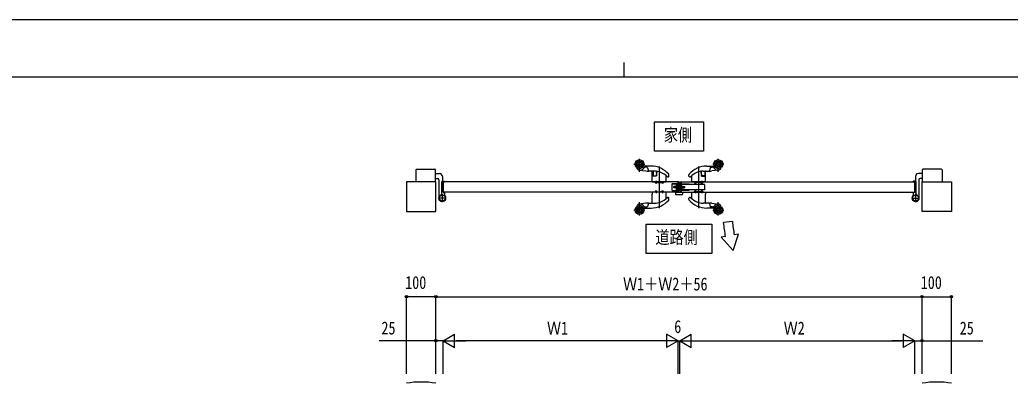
# Model space of a CAD drawing. Units: millimetres, scale not verified. Extents: x -4205 to 4205, y -2970 to 2970.
# Drawn here: x -2062 to 1311, y 1733 to 2970 of the extents above; entities that cross this region are included whole.
import ezdxf
from ezdxf.enums import TextEntityAlignment as Align

# ---------------------------------------------------------------- set-up
doc = ezdxf.new("R2010")
doc.units = ezdxf.units.MM
doc.header["$LTSCALE"] = 12
for name, color, linetype in [('0-2_USER1', 3, 'Continuous'), ('0-3_YKK_12', 2, 'Continuous'), ('0-4_YKK_A1', 4, 'Continuous'), ('0-5_YKK_D', 6, 'Continuous'), ('0-6_YKK_ZWAK', 7, 'Continuous')]:
    doc.layers.add(name, color=color, linetype=linetype)
doc.styles.add('ＭＳ ゴシック', font='')
doc.styles.get('ＭＳ ゴシック').set_extended_font_data('MS Gothic')

msp = doc.modelspace()

# ---------------------------------------------------------------- linework, layer by layer
at = {"layer": '0-2_USER1'}
for points in [[(99.82, 2523.05), (99.82, 2623.05), (266.22, 2623.05), (266.22, 2523.05)], [(71.02, 2174.61), (71.02, 2274.61), (295.02, 2274.61), (295.02, 2174.61)]]:
    msp.add_lwpolyline(points, close=True, dxfattribs=at)
at = {"layer": '0-3_YKK_12'}
for p, q in [((182.82, 2400.5), (163.3, 2400.5)), ((183.02, 2401), (183.02, 2418))]:
    msp.add_line(p, q, dxfattribs=at)
at = {"layer": '0-4_YKK_A1'}
for p, q in [((49.02, 2452.12), (49.02, 2496.6)), ((317.02, 2452.12), (317.02, 2496.6)), ((29.72, 2479), (67.32, 2479)), ((88.02, 2472), (63.16, 2472)), ((73.3, 2468), (69.93, 2468)), ((76.17, 2465.88), (79.09, 2456.41)), ((116.02, 2470.4), (116.02, 2328.54)), ((250.02, 2470.4), (250.02, 2328.54)), ((278.02, 2472), (302.88, 2472)), ((289.87, 2465.88), (286.95, 2456.41)), ((292.74, 2468), (296.11, 2468)), ((336.32, 2479), (298.72, 2479)), ((-712.98, 2459.5), (-712.98, 2418)), ((-710.98, 2461.5), (-647.98, 2461.5)), ((-645.98, 2418), (-645.98, 2459.5)), ((-645.98, 2446.5), (-632.48, 2446.5)), ((-645.98, 2429.5), (-638.48, 2429.5)), ((-622.48, 2436.5), (-622.48, 2420.5)), ((47.83, 2458.27), (70.56, 2455.54)), ((79.51, 2455), (80.98, 2455)), ((101.02, 2455), (80.98, 2455)), ((92.02, 2441), (92.02, 2454)), ((92.02, 2418), (92.02, 2441)), ((92.02, 2441), (94.52, 2441)), ((94.52, 2453.5), (94.52, 2441)), ((94.52, 2441), (94.52, 2438.3)), ((106.02, 2438.3), (94.52, 2438.3)), ((95.02, 2453), (95.02, 2451.23)), ((95.52, 2438.5), (105.56, 2438.5)), ((106.02, 2438.3), (106.43, 2443.01)), ((106.4, 2442.86), (106.06, 2438.96)), ((106.86, 2448.14), (106.4, 2442.86)), ((107.39, 2454.17), (106.86, 2448.14)), ((106.87, 2447.99), (107.4, 2454.06)), ((107.41, 2454.31), (107.42, 2454.31)), ((139.02, 2418), (139.02, 2439.81)), ((149.02, 2438.26), (149.02, 2442.65)), ((217.02, 2438.26), (217.02, 2442.65)), ((227.02, 2418), (227.02, 2439.81)), ((258.63, 2454.31), (258.62, 2454.31)), ((259.17, 2447.99), (258.64, 2454.06)), ((258.65, 2454.17), (259.18, 2448.14)), ((259.18, 2448.14), (259.64, 2442.86)), ((260.02, 2438.3), (259.61, 2443.01)), ((259.64, 2442.86), (259.98, 2438.96)), ((260.02, 2438.3), (271.52, 2438.3)), ((270.52, 2438.5), (260.48, 2438.5)), ((265.02, 2455), (285.06, 2455)), ((271.02, 2453), (271.02, 2451.23)), ((271.52, 2453.5), (271.52, 2441)), ((271.52, 2441), (271.52, 2438.3)), ((274.02, 2441), (271.52, 2441)), ((274.02, 2441), (274.02, 2454)), ((274.02, 2418), (274.02, 2441)), ((286.52, 2455), (285.06, 2455)), ((318.21, 2458.27), (295.48, 2455.54)), ((988.52, 2436.5), (988.52, 2420.5)), ((1012.02, 2446.5), (998.52, 2446.5)), ((1012.02, 2429.5), (1004.52, 2429.5)), ((1012.02, 2418), (1012.02, 2459.5)), ((1077.02, 2461.5), (1014.02, 2461.5)), ((1079.02, 2459.5), (1079.02, 2418)), ((-624.98, 2377.94), (-624.98, 2418.5)), ((-622.98, 2420.5), (-615.98, 2420.5)), ((-619.98, 2383), (-619.98, 2418)), ((-619.68, 2418.3), (-615.48, 2418.3)), ((-614.98, 2418.8), (-614.98, 2419.5)), ((92.02, 2418), (139.02, 2418)), ((101.52, 2417), (101.62, 2415.88)), ((105.02, 2421.47), (105.02, 2413.43)), ((108.42, 2415.88), (108.52, 2417)), ((111.02, 2418), (111.02, 2416.3)), ((111.32, 2416), (120.72, 2416)), ((121.02, 2416.3), (121.02, 2418)), ((123.22, 2417), (123.22, 2418)), ((130.82, 2417), (123.22, 2417)), ((123.52, 2417), (123.62, 2415.88)), ((127.02, 2421.03), (127.02, 2413.43)), ((130.42, 2415.88), (130.52, 2417)), ((130.82, 2418), (130.82, 2417)), ((159.52, 2389.5), (159.52, 2411.5)), ((159.52, 2411.5), (180.02, 2411.5)), ((160.52, 2412.5), (179.02, 2412.5)), ((160.52, 2389.5), (160.52, 2411.5)), ((165.52, 2398.5), (165.52, 2402.5)), ((180.02, 2402.5), (165.52, 2402.5)), ((180.02, 2402.12), (165.52, 2402.12)), ((180.02, 2398.88), (165.52, 2398.88)), ((180.02, 2398.5), (165.52, 2398.5)), ((173.02, 2412), (173.02, 2389)), ((173.52, 2412.5), (177.52, 2412.5)), ((173.52, 2409.5), (180.02, 2409.5)), ((186.02, 2408), (174.52, 2408)), ((176.52, 2403.38), (181.02, 2398.13)), ((179.02, 2412.5), (177.52, 2412.5)), ((177.52, 2412.5), (179.02, 2412.5)), ((177.52, 2412.5), (177.52, 2388.5)), ((179.02, 2419), (179.02, 2420.5)), ((179.02, 2388.5), (179.02, 2412.5)), ((179.02, 2410.9), (179.02, 2412.5)), ((179.02, 2409.92), (179.02, 2410.9)), ((179.02, 2410.08), (179.02, 2388.5)), ((179.02, 2404), (180.02, 2404)), ((180.02, 2397), (179.02, 2397)), ((180.02, 2418), (180.02, 2383)), ((180.02, 2411), (180.02, 2418)), ((180.02, 2389.5), (180.02, 2411.5)), ((180.02, 2388), (180.02, 2409.5)), ((180.02, 2397.7), (180.02, 2403.3)), ((181.22, 2396.5), (180.02, 2397.7)), ((181.02, 2398.13), (184.36, 2394.22)), ((181.22, 2404.5), (181.22, 2396.5)), ((181.52, 2396.5), (181.22, 2396.5)), ((181.52, 2404.5), (181.52, 2396.5)), ((181.52, 2396.5), (181.52, 2404.5)), ((186.02, 2418), (186.02, 2383)), ((186.02, 2413), (187.52, 2413)), ((186.02, 2388), (186.02, 2413)), ((186.32, 2404.5), (186.02, 2404.5)), ((186.32, 2396.5), (186.02, 2396.5)), ((186.32, 2404.5), (186.32, 2396.5)), ((188.32, 2402.5), (186.32, 2404.5)), ((188.32, 2398.5), (186.32, 2396.5)), ((187.52, 2388), (187.52, 2413)), ((190.02, 2411), (187.52, 2411)), ((190.02, 2410), (187.52, 2410)), ((193.02, 2402.5), (188.32, 2402.5)), ((188.32, 2402.5), (188.32, 2398.5)), ((188.32, 2402.1), (193.02, 2402.1)), ((188.32, 2398.9), (193.02, 2398.9)), ((193.02, 2398.5), (188.32, 2398.5)), ((190.02, 2405.5), (189.12, 2405.5)), ((189.12, 2395.5), (189.12, 2405.5)), ((189.12, 2395.5), (190.02, 2395.5)), ((190.02, 2412.9), (190.02, 2388.1)), ((191.02, 2412.9), (190.02, 2412.9)), ((190.02, 2405.5), (190.02, 2410)), ((190.02, 2388.3), (190.02, 2395.5)), ((191.02, 2388.1), (191.02, 2412.9)), ((217.52, 2411), (193.02, 2411)), ((268.42, 2410), (193.02, 2410)), ((193.02, 2402.5), (202.02, 2402.5)), ((193.02, 2402.1), (202.02, 2402.1)), ((193.02, 2398.9), (202.02, 2398.9)), ((193.02, 2398.5), (202.02, 2398.5)), ((202.02, 2402.5), (202.02, 2398.5)), ((217.52, 2410), (217.52, 2411)), ((274.02, 2418), (227.02, 2418)), ((235.22, 2418), (235.22, 2417)), ((235.22, 2417), (242.82, 2417)), ((235.62, 2415.88), (235.52, 2417)), ((239.02, 2421.03), (239.02, 2413.43)), ((242.52, 2417), (242.42, 2415.88)), ((242.82, 2417), (242.82, 2418)), ((245.02, 2416.3), (245.02, 2418)), ((254.72, 2416), (245.32, 2416)), ((255.02, 2418), (255.02, 2416.3)), ((257.62, 2415.88), (257.52, 2417)), ((261.02, 2421.47), (261.02, 2413.43)), ((264.52, 2417), (264.42, 2415.88)), ((981.02, 2418.8), (981.02, 2419.5)), ((985.72, 2418.3), (981.52, 2418.3)), ((989.02, 2420.5), (982.02, 2420.5)), ((986.02, 2383), (986.02, 2418)), ((991.02, 2377.94), (991.02, 2418.5)), ((1000.52, 2425.5), (1000.52, 2363)), ((-609.98, 2363), (-635.98, 2363)), ((-622.98, 2376), (-622.98, 2350)), ((180.02, 2383), (-619.98, 2383)), ((-619.68, 2382.7), (-615.48, 2382.7)), ((-614.98, 2382.2), (-614.98, 2373.16)), ((92.02, 2383), (92.02, 2380)), ((139.02, 2383), (92.02, 2383)), ((92.02, 2380), (92.02, 2376.5)), ((92.02, 2346.5), (92.02, 2376.5)), ((101.22, 2383), (101.22, 2384)), ((101.22, 2384), (108.82, 2384)), ((101.62, 2385.12), (101.52, 2384)), ((105.02, 2387.57), (105.02, 2379.53)), ((108.52, 2384), (108.42, 2385.12)), ((108.82, 2384), (108.82, 2383)), ((111.02, 2383), (111.02, 2384.7)), ((111.32, 2385), (120.72, 2385)), ((121.02, 2383), (121.02, 2384.7)), ((123.62, 2385.12), (123.52, 2384)), ((127.02, 2387.57), (127.02, 2379.97)), ((130.52, 2384), (130.42, 2385.12)), ((139.02, 2361.19), (139.02, 2383)), ((149.02, 2358.35), (149.02, 2362.74)), ((159.52, 2389.5), (180.02, 2389.5)), ((160.52, 2388.5), (179.02, 2388.5)), ((171.02, 2383), (171.02, 2376.5)), ((171.02, 2383), (195.02, 2383)), ((172.02, 2375.5), (194.02, 2375.5)), ((177.52, 2388.5), (173.52, 2388.5)), ((177.52, 2388.5), (179.02, 2388.5)), ((177.52, 2388.5), (179.02, 2388.5)), ((187.52, 2388), (186.02, 2388)), ((186.02, 2383), (986.02, 2383)), ((190.02, 2388.1), (191.02, 2388.1)), ((270.02, 2391), (193.02, 2391)), ((193.02, 2390), (217.52, 2390)), ((195.02, 2383), (195.02, 2376.5)), ((217.02, 2358.35), (217.02, 2362.74)), ((217.52, 2391), (217.52, 2390)), ((227.02, 2383), (274.02, 2383)), ((227.02, 2361.19), (227.02, 2383)), ((235.52, 2384), (235.62, 2385.12)), ((239.02, 2387.57), (239.02, 2379.97)), ((242.42, 2385.12), (242.52, 2384)), ((245.02, 2383), (245.02, 2384.7)), ((254.72, 2385), (245.32, 2385)), ((255.02, 2383), (255.02, 2384.7)), ((257.22, 2384), (257.22, 2383)), ((264.82, 2384), (257.22, 2384)), ((257.52, 2384), (257.62, 2385.12)), ((261.02, 2387.57), (261.02, 2379.53)), ((264.42, 2385.12), (264.52, 2384)), ((264.82, 2383), (264.82, 2384)), ((274.02, 2383), (274.02, 2380)), ((274.02, 2380), (274.02, 2376.5)), ((274.02, 2346.5), (274.02, 2376.5)), ((976.02, 2363), (1002.02, 2363)), ((981.02, 2382.2), (981.02, 2373.16)), ((985.72, 2382.7), (981.52, 2382.7)), ((989.02, 2376), (989.02, 2350)), ((70.56, 2345.46), (47.83, 2342.73)), ((49.02, 2304.4), (49.02, 2348.88)), ((63.16, 2329), (88.02, 2329)), ((69.93, 2333), (73.3, 2333)), ((79.09, 2344.59), (76.17, 2335.12)), ((80.98, 2346), (79.51, 2346)), ((80.98, 2346), (101.02, 2346)), ((285.06, 2346), (265.02, 2346)), ((302.88, 2329), (278.02, 2329)), ((285.06, 2346), (286.52, 2346)), ((286.95, 2344.59), (289.87, 2335.12)), ((296.11, 2333), (292.74, 2333)), ((295.48, 2345.46), (318.21, 2342.73)), ((317.02, 2304.4), (317.02, 2348.88)), ((67.32, 2322), (29.72, 2322)), ((298.72, 2322), (336.32, 2322)), ((365.07, 2283.24), (335.24, 2280.07)), ((341.53, 2232.38), (327.19, 2229.85)), ((367.41, 2185.33), (327.19, 2229.85)), ((367.41, 2185.33), (386.28, 2240.27)), ((386.28, 2240.27), (371.51, 2237.66))]:
    msp.add_line(p, q, dxfattribs=at)
for points in [[(95.02, 2451.23), (95.02, 2441.8), (95.02, 2439)], [(271.02, 2451.23), (271.02, 2441.8), (271.02, 2439)], [(-634.48, 2425.5), (-634.48, 2370.61), (-634.48, 2363)], [(180.02, 2418), (-619.98, 2418), (-619.98, 2383)], [(108.82, 2418), (108.82, 2417), (101.22, 2417), (101.22, 2418)], [(180.02, 2409.5), (180.02, 2411), (173.52, 2411), (173.52, 2409.5)], [(174.02, 2407.5), (174.02, 2406.3), (176.52, 2403.38)], [(181.52, 2418), (181.52, 2388), (180.02, 2388)], [(181.52, 2404.5), (181.22, 2404.5), (180.02, 2403.3)], [(186.02, 2418), (986.02, 2418), (986.02, 2383)], [(192.02, 2388.1), (193.02, 2388.1), (193.02, 2412.9), (192.02, 2412.9), (191.02, 2412.9)], [(191.02, 2388.1), (192.02, 2388.1), (192.02, 2412.9)], [(257.22, 2418), (257.22, 2417), (264.82, 2417), (264.82, 2418)], [(270.02, 2408.4), (270.02, 2392.6), (270.02, 2391)], [(123.22, 2383), (123.22, 2384), (130.82, 2384), (130.82, 2383)], [(190.02, 2388.3), (188.82, 2388.3), (187.52, 2388.3)], [(242.82, 2383), (242.82, 2384), (235.22, 2384), (235.22, 2383)]]:
    msp.add_lwpolyline(points, dxfattribs=at)
for points in [[(-744.98, 2318), (-644.98, 2318), (-644.98, 2418), (-744.98, 2418)], [(1111.02, 2318), (1011.02, 2318), (1011.02, 2418), (1111.02, 2418)]]:
    msp.add_lwpolyline(points, close=True, dxfattribs=at)
for centre, radius in [((49.02, 2479), 15), ((49.02, 2479), 14.7), ((49.02, 2479), 9.71), ((49.02, 2479), 6.62), ((317.02, 2479), 15), ((317.02, 2479), 14.7), ((317.02, 2479), 9.71), ((317.02, 2479), 6.62), ((-622.98, 2363), 11.5), ((-622.98, 2363), 10.35), ((989.02, 2363), 11.5), ((989.02, 2363), 10.35), ((49.02, 2322), 15), ((49.02, 2322), 14.7), ((49.02, 2322), 9.71), ((49.02, 2322), 6.62), ((317.02, 2322), 15), ((317.02, 2322), 14.7), ((317.02, 2322), 9.71), ((317.02, 2322), 6.62)]:
    msp.add_circle(centre, radius, dxfattribs=at)
for centre, radius, start, end in [((41.45, 2464.34), 1.5, 62.67786, 207.00257), ((49.02, 2468.2), 10, 207.00257, 263.14008), ((49.02, 2479), 15, 242.67786, 328.99194), ((49.02, 2479), 15, 261.17985, 278.82015), ((49.02, 2475.4), 17.2, 270, 320.22969), ((63.16, 2470.5), 1.5, 90.00099, 148.99194), ((69.93, 2458), 10, 90, 140.22969), ((73.3, 2465), 3, 17.10292, 90), ((88.02, 2392), 80, 41.1281, 89.99959), ((278.02, 2392), 80, 90.00041, 138.8719), ((292.74, 2465), 3, 90, 162.89708), ((296.11, 2458), 10, 39.77031, 90), ((302.88, 2470.5), 1.5, 31.00806, 89.99901), ((317.02, 2475.4), 17.2, 219.77031, 270), ((317.02, 2479), 15, 211.00806, 297.32214), ((317.02, 2479), 15, 261.17985, 278.82015), ((317.02, 2468.2), 10, 276.85992, 332.99743), ((324.59, 2464.34), 1.5, 332.99743, 117.32214), ((-710.98, 2459.5), 2, 90, 180), ((-647.98, 2459.5), 2, 360, 90), ((-638.48, 2425.5), 4, 360, 90), ((-632.48, 2436.5), 10, 360, 90), ((49.02, 2468.2), 10, 263.14008, 270), ((79.51, 2530), 75, 263.14008, 270), ((81, 2457), 2, 197.10292, 210), ((81, 2457), 2, 210, 270), ((93.02, 2454), 1, 90, 180), ((93.02, 2453.5), 1.5, 0, 90), ((92.02, 2453), 3, 0, 41.81031), ((95.52, 2439), 0.5, 180, 270), ((101.02, 2405), 50, 68.13628, 89.99998), ((105.56, 2439), 0.5, 270, 355), ((109.38, 2454), 2, 163.07655, 175), ((107.9, 2454.02), 0.5, 82.01427, 175), ((89.85, 2377.16), 80, 47.40829, 68.13629), ((138.02, 2439.81), 1, 0, 38.17852), ((146.02, 2438.25), 3, 227.26797, 0.1403), ((146.02, 2442.65), 3, 0, 41.1286), ((220.02, 2442.65), 3, 138.8714, 180), ((220.02, 2438.25), 3, 179.8597, 312.73203), ((276.19, 2377.16), 80, 111.86371, 132.59171), ((228.02, 2439.81), 1, 141.82148, 180), ((265.02, 2405), 50, 90.00002, 111.86372), ((258.14, 2454.02), 0.5, 5, 97.98573), ((256.66, 2454), 2, 5, 16.92345), ((260.48, 2439), 0.5, 185, 270), ((270.52, 2439), 0.5, 270, 0), ((274.02, 2453), 3, 138.18969, 180), ((273.02, 2453.5), 1.5, 90, 180), ((273.02, 2454), 1, 0, 90), ((285.04, 2457), 2, 270, 330), ((286.52, 2530), 75, 270, 276.85992), ((285.04, 2457), 2, 330, 342.89708), ((317.02, 2468.2), 10, 270, 276.85992), ((998.52, 2436.5), 10, 90, 180), ((1004.52, 2425.5), 4, 90, 180), ((1014.02, 2459.5), 2, 90, 180), ((1077.02, 2459.5), 2, 0, 90), ((-622.98, 2418.5), 2, 90, 180), ((-619.68, 2418), 0.3, 90, 180), ((-615.98, 2419.5), 1, 360, 90), ((-615.48, 2418.8), 0.5, 270, 360), ((102.91, 2415.99), 1.3, 185, 254.11915), ((105.02, 2423.4), 9, 254.11915, 285.88085), ((107.13, 2415.99), 1.3, 285.88085, 355), ((111.32, 2416.3), 0.3, 180, 270), ((120.72, 2416.3), 0.3, 270, 0), ((124.91, 2415.99), 1.3, 185, 254.11915), ((127.02, 2423.4), 9, 254.11915, 285.88085), ((129.13, 2415.99), 1.3, 285.88085, 355), ((160.52, 2411.5), 1, 90, 180), ((173.52, 2412), 0.5, 90, 180), ((174.52, 2407.5), 0.5, 90, 180), ((179.02, 2418), 2.5, 0, 90), ((179.02, 2418), 1, 0, 90), ((236.91, 2415.99), 1.3, 185, 254.11915), ((239.02, 2423.4), 9, 254.11915, 285.88085), ((241.13, 2415.99), 1.3, 285.88085, 355), ((245.32, 2416.3), 0.3, 180, 270), ((254.72, 2416.3), 0.3, 270, 0), ((258.91, 2415.99), 1.3, 185, 254.11915), ((261.02, 2423.4), 9, 254.11915, 285.88085), ((263.13, 2415.99), 1.3, 285.88085, 355), ((268.42, 2408.4), 1.6, 0, 90), ((982.02, 2419.5), 1, 90, 180), ((981.52, 2418.8), 0.5, 180, 270), ((985.72, 2418), 0.3, 0, 90), ((989.02, 2418.5), 2, 0, 90), ((-622.98, 2363), 11.5, 115.10278, 38.01228), ((-629.98, 2377.94), 5, 295.10278, 359.99998), ((-619.68, 2383), 0.3, 180, 270), ((-615.48, 2382.2), 0.5, 360, 90), ((-609.98, 2373.16), 5, 180, 218.01228), ((102.91, 2385.01), 1.3, 105.88085, 175), ((105.02, 2377.6), 9, 74.11915, 105.88085), ((107.13, 2385.01), 1.3, 5, 74.11915), ((111.32, 2384.7), 0.3, 90, 180), ((89.85, 2423.84), 80, 291.86371, 312.59171), ((120.72, 2384.7), 0.3, 0, 90), ((124.91, 2385.01), 1.3, 105.88085, 175), ((127.02, 2377.6), 9, 74.11915, 105.88085), ((129.13, 2385.01), 1.3, 5, 74.11915), ((146.02, 2362.75), 3, 359.8597, 132.73203), ((160.52, 2389.5), 1, 180, 270), ((172.02, 2376.5), 1, 180, 270), ((173.52, 2389), 0.5, 180, 270), ((187.02, 2396.5), 3.5, 220.57456, 253.39845), ((194.02, 2376.5), 1, 270, 360), ((220.02, 2362.75), 3, 47.26797, 180.1403), ((276.19, 2423.84), 80, 227.40829, 248.13629), ((236.91, 2385.01), 1.3, 105.88085, 175), ((239.02, 2377.6), 9, 74.11915, 105.88085), ((241.13, 2385.01), 1.3, 5, 74.11915), ((245.32, 2384.7), 0.3, 90, 180), ((254.72, 2384.7), 0.3, 0, 90), ((258.91, 2385.01), 1.3, 105.88085, 175), ((261.02, 2377.6), 9, 74.11915, 105.88085), ((263.13, 2385.01), 1.3, 5, 74.11915), ((989.02, 2363), 11.5, 141.98772, 64.89722), ((976.02, 2373.16), 5, 321.98772, 0), ((981.52, 2382.2), 0.5, 90, 180), ((985.72, 2383), 0.3, 270, 0), ((996.02, 2377.94), 5, 180.00002, 244.89722), ((41.45, 2336.66), 1.5, 152.99743, 297.32214), ((49.02, 2332.8), 10, 96.85992, 152.99743), ((49.02, 2322), 15, 31.00806, 117.32214), ((49.02, 2322), 15, 81.17985, 98.82015), ((49.02, 2332.8), 10, 90, 96.85992), ((49.02, 2325.6), 17.2, 39.77031, 90), ((63.16, 2330.5), 1.5, 211.00806, 269.99901), ((69.93, 2343), 10, 219.77031, 270), ((79.51, 2271), 75, 90, 96.85992), ((73.3, 2336), 3, 270, 342.89708), ((81, 2344), 2, 150, 162.89708), ((81, 2344), 2, 90, 150), ((88.02, 2409), 80, 270.00041, 318.8719), ((91.22, 2347), 1, 270, 323.55544), ((93.02, 2346.5), 1, 180, 185.39634), ((101.02, 2396), 50, 270.00002, 291.86372), ((138.02, 2361.19), 1, 321.82148, 0), ((146.02, 2358.35), 3, 318.8714, 0), ((220.02, 2358.35), 3, 180, 221.1286), ((278.02, 2409), 80, 221.1281, 269.99959), ((228.02, 2361.19), 1, 180, 218.17852), ((265.02, 2396), 50, 248.13628, 269.99998), ((273.02, 2346.5), 1, 354.60366, 0), ((274.82, 2347), 1, 216.44456, 270), ((285.04, 2344), 2, 30, 90), ((286.52, 2271), 75, 83.14008, 90), ((285.04, 2344), 2, 17.10292, 30), ((292.74, 2336), 3, 197.10292, 270), ((296.11, 2343), 10, 270, 320.22969), ((302.88, 2330.5), 1.5, 270.00099, 328.99194), ((317.02, 2325.6), 17.2, 90, 140.22969), ((317.02, 2322), 15, 62.67786, 148.99194), ((317.02, 2322), 15, 81.17985, 98.82015), ((317.02, 2332.8), 10, 83.14008, 90), ((317.02, 2332.8), 10, 27.00257, 83.14008), ((324.59, 2336.66), 1.5, 242.67786, 27.00257), ((-7659.56, 1200.48), 8067.36, 7.34884, 7.69047), ((1034.57, 2354.56), 673.28, 186.08068, 189.99886), ((-694.98, 1417.1), 320, 80.9989, 99.0011), ((1061.02, 1417.1), 320, 80.9989, 99.0011)]:
    msp.add_arc(centre, radius, start, end, dxfattribs=at)
at = {"layer": '0-5_YKK_D'}
for p, q in [((-744.98, 1764.72), (-744.98, 2028.6)), ((-644.98, 2027.6), (-744.98, 2027.6)), ((-644.98, 1764.72), (-644.98, 2028.6)), ((-644.98, 1764.72), (-644.98, 2028.6)), ((-644.98, 2027.6), (1011.02, 2027.6)), ((1011.02, 1764.72), (1011.02, 2028.6)), ((1011.02, 1764.72), (1011.02, 2028.6)), ((1011.02, 2027.6), (1111.02, 2027.6)), ((1111.02, 1764.72), (1111.02, 2028.6)), ((-619.98, 1877.6), (-581.01, 1900.1)), ((-581.01, 1855.1), (-581.01, 1900.1)), ((180.02, 1877.6), (141.05, 1900.1)), ((141.05, 1900.1), (141.05, 1855.1)), ((186.02, 1877.6), (224.99, 1900.1)), ((224.99, 1855.1), (224.99, 1900.1)), ((986.02, 1877.6), (947.05, 1900.1)), ((947.05, 1900.1), (947.05, 1855.1)), ((-644.98, 1764.72), (-644.98, 1878.85)), ((-619.98, 1764.72), (-619.98, 1878.85)), ((-619.98, 1764.72), (-619.98, 1878.6)), ((-619.98, 1877.6), (-581.01, 1855.1)), ((-619.98, 1877.6), (-542.04, 1877.6)), ((135.02, 1877.6), (-574.98, 1877.6)), ((180.02, 1877.6), (102.08, 1877.6)), ((180.02, 1877.6), (141.05, 1855.1)), ((180.02, 1877.6), (163.02, 1877.6)), ((180.02, 1764.72), (180.02, 1878.6)), ((180.02, 1764.72), (180.02, 1878.6)), ((180.02, 1877.6), (186.02, 1877.6)), ((186.02, 1764.72), (186.02, 1878.6)), ((186.02, 1764.72), (186.02, 1878.6)), ((186.02, 1877.6), (203.02, 1877.6)), ((186.02, 1877.6), (224.99, 1855.1)), ((186.02, 1877.6), (263.96, 1877.6)), ((231.02, 1877.6), (941.02, 1877.6)), ((986.02, 1877.6), (908.08, 1877.6)), ((986.02, 1877.6), (947.05, 1855.1)), ((986.02, 1764.72), (986.02, 1878.6)), ((986.02, 1764.72), (986.02, 1878.6)), ((1011.02, 1764.72), (1011.02, 1878.6))]:
    msp.add_line(p, q, dxfattribs=at)
for points in [[(-619.98, 1877.85), (-644.98, 1877.85), (-838.24, 1877.85)], [(986.02, 1877.6), (1011.02, 1877.6), (1217.82, 1877.6)]]:
    msp.add_lwpolyline(points, dxfattribs=at)
for centre in [(-744.98, 2027.6), (-644.98, 2027.6), (-644.98, 2027.6), (1011.02, 2027.6), (1011.02, 2027.6), (1111.02, 2027.6), (-644.98, 1877.85), (1011.02, 1877.6)]:
    msp.add_circle(centre, 4.25, dxfattribs=at)
at = {"layer": '0-6_YKK_ZWAK'}
for p, q in [((-4.98, 2825), (-4.98, 2775)), ((3895.02, 2775), (-3904.98, 2775))]:
    msp.add_line(p, q, dxfattribs=at)
msp.add_lwpolyline([(-4205, -2970), (4205, -2970), (4205, 2970), (-4205, 2970)], close=True, dxfattribs=at)

# ---------------------------------------------------------------- texts
at = {"layer": '0-2_USER1', "style": 'ＭＳ ゴシック', "width": 0.8}
for s, p in [('家側', (131.82, 2543.05)), ('道路側', (103.02, 2194.61))]:
    msp.add_text(s, height=43.99, dxfattribs=at).set_placement(p, align=Align.BOTTOM_LEFT)
at = {"layer": '0-5_YKK_D', "style": 'ＭＳ ゴシック', "width": 0.8}
for s, p in [('100', (-749.38, 2040.6)), ('Ｗ1＋Ｗ2＋56', (-7.38, 2035.6)), ('100', (1006.62, 2040.6)), ('25', (-830.24, 1885.85)), ('Ｗ1', (-266.38, 1885.6)), ('6', (167.02, 1890.6)), ('Ｗ2', (539.62, 1885.6)), ('25', (1139.42, 1885.6))]:
    msp.add_text(s, height=43.99, dxfattribs=at).set_placement(p, align=Align.BOTTOM_LEFT)

doc.saveas('drawing.dxf')
